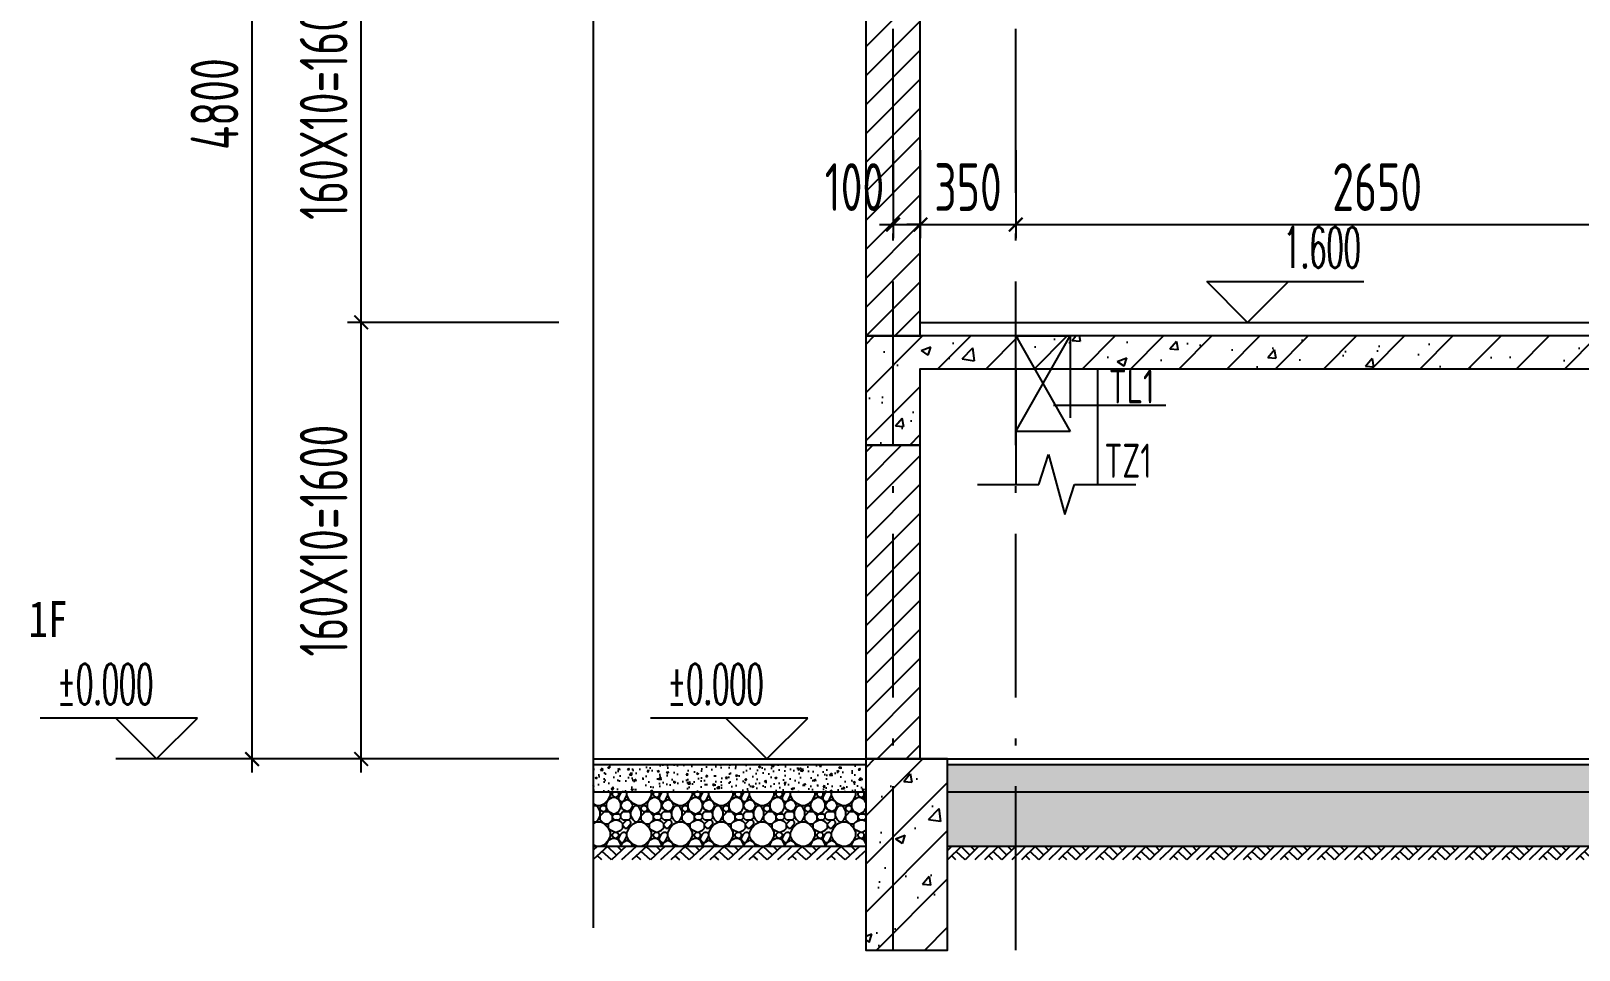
# Model space of a CAD drawing. Extents: x 169490 to 7584583, y -2399407 to 1374371.
# Drawn here: x 614082 to 619758, y 426485 to 429853 of the extents above; entities that cross this region are included whole.
import ezdxf

# ---------------------------------------------------------------- set-up
doc = ezdxf.new("R2010")
doc.units = 0
doc.header["$LTSCALE"] = 100
for name, pattern in [('CENTER', [8, 5, -1, 1, -1]), ('D3轴线点划线', [18.5, 12, -3, 0.5, -3]), ('H3普通虚线', [4.2, 3, -1.2]), ('HIDDEN', [0.375, 0.25, -0.125])]:
    doc.linetypes.add(name, pattern=pattern)
doc.layers.get('0').update_dxf_attribs({"linetype": 'CONTINUOUS'})
doc.layers.get('DEFPOINTS').update_dxf_attribs({"linetype": 'CONTINUOUS'})
for name, color, linetype in [('A-DI-S(箭头)', 76, 'CONTINUOUS'), ('A-HATH(填充)', 8, 'CONTINUOUS'), ('A-STAR(楼梯)', 51, 'CONTINUOUS'), ('A-TEXT(房间)', 243, 'CONTINUOUS'), ('A-WA-M(面层)', 43, 'CONTINUOUS'), ('C-DOTE', 8, 'D3轴线点划线'), ('DIM_ELEV', 3, 'CONTINUOUS'), ('DIM标注', 7, 'CONTINUOUS'), ('GZ', 220, 'CENTER'), ('HID虚线', 9, 'HIDDEN'), ('PUB_HATCH', 8, 'CONTINUOUS'), ('PUB_TEXT', 4, 'CONTINUOUS'), ('S-BEAM-LINE2', 4, 'H3普通虚线'), ('TXT', 3, 'CONTINUOUS'), ('WALL', 7, 'CONTINUOUS')]:
    doc.layers.add(name, color=color, linetype=linetype)
doc.styles.add('_TCH_DIM', font='SIMPLEX', dxfattribs={"bigfont": 'GBCBIG'})
doc.styles.add('TSSD_Dimension', font='Tssdeng.shx', dxfattribs={"width": 0.7, "bigfont": 'tssdchn.shx'})
doc.styles.add('TSSD_REIN', font='tssdeng.shx', dxfattribs={"width": 0.7, "bigfont": 'hztxt.shx'})
doc.styles.add('黑体', font='simhei.ttf', dxfattribs={"width": 0.7})
doc.dimstyles.new('TSSD_50_50', dxfattribs={"dimtxt": 175, "dimasz": 50, "dimexe": 50, "dimexo": 125, "dimgap": 50, "dimtad": 1, "dimdec": 0, "dimzin": 0, "dimdsep": 46, "dimtxsty": 'TSSD_Dimension', "dimblk": 'ARCHTICK', "dimblk1": 'ARCHTICK', "dimblk2": 'ARCHTICK', "dimcen": 0, "dimdle": 50, "dimclrt": 7, "dimadec": 0, "dimazin": 0, "dimtfac": 1, "dimtdec": 0, "dimtix": 1, "dimtmove": 2, "dimatfit": 3, "dimfxl": 1, "dimtolj": 1, "dimtzin": 0, "dimarcsym": 0})
pattern_1 = [(45, (-743540.04, -329599.614), (-53.0330298, 53.0330298), [])]

# ---------------------------------------------------------------- blocks, each defined once
blk = doc.blocks.new('_ARCHTICK')
at = {"const_width": 0.15}
blk.add_lwpolyline([(-0.5, -0.5), (0.5, 0.5)], dxfattribs=at)
blk = doc.blocks.new('*D734')
at = {"layer": 'DEFPOINTS', "color": 0, "ltscale": 10, "transparency": 16777216}
for p in [(617242.7, 429540.9), (617342.7, 429540.9), (617342.7, 429143.2)]:
    blk.add_point(p, dxfattribs=at)
at = {"layer": 'DIM标注', "color": 0, "lineweight": -2, "ltscale": 10, "transparency": 16777216}
for p, q in [((617242.7, 429415.9), (617242.7, 429093.2)), ((617342.7, 429415.9), (617342.7, 429093.2)), ((617192.7, 429143.2), (617392.7, 429143.2))]:
    blk.add_line(p, q, dxfattribs=at)
at = {"layer": 'DIM标注', "color": 0, "lineweight": -2, "ltscale": 10, "transparency": 16777216, "xscale": 50, "yscale": 50, "zscale": 50, "rotation": 180}
blk.add_blockref('_ARCHTICK', (617242.7, 429143.2), dxfattribs=at)
at = {"layer": 'DIM标注', "color": 0, "lineweight": -2, "ltscale": 10, "transparency": 16777216, "xscale": 50, "yscale": 50, "zscale": 50}
blk.add_blockref('_ARCHTICK', (617342.7, 429143.2), dxfattribs=at)
at = {"layer": 'DIM标注', "color": 7, "ltscale": 10, "transparency": 16777216, "insert": (617101.5, 429280.7), "char_height": 175, "attachment_point": 5, "style": 'TSSD_Dimension'}
blk.add_mtext('\\A1;100', dxfattribs=at)
blk = doc.blocks.new('*D735')
at = {"layer": 'DEFPOINTS', "color": 0, "ltscale": 10, "transparency": 16777216}
for p in [(617342.7, 429540.9), (617692.7, 429540.9), (617692.7, 429143.2)]:
    blk.add_point(p, dxfattribs=at)
at = {"layer": 'DIM标注', "color": 0, "lineweight": -2, "ltscale": 10, "transparency": 16777216}
for p, q in [((617342.7, 429415.9), (617342.7, 429093.2)), ((617692.7, 429415.9), (617692.7, 429093.2)), ((617342.7, 429143.2), (617292.7, 429143.2)), ((617342.7, 429143.2), (617692.7, 429143.2)), ((617692.7, 429143.2), (617742.7, 429143.2))]:
    blk.add_line(p, q, dxfattribs=at)
at = {"layer": 'DIM标注', "color": 0, "lineweight": -2, "ltscale": 10, "transparency": 16777216, "xscale": 50, "yscale": 50, "zscale": 50}
blk.add_blockref('_ARCHTICK', (617342.7, 429143.2), dxfattribs=at)
at = {"layer": 'DIM标注', "color": 0, "lineweight": -2, "ltscale": 10, "transparency": 16777216, "xscale": 50, "yscale": 50, "zscale": 50, "rotation": 180}
blk.add_blockref('_ARCHTICK', (617692.7, 429143.2), dxfattribs=at)
at = {"layer": 'DIM标注', "color": 7, "ltscale": 10, "transparency": 16777216, "insert": (617517.7, 429280.7), "char_height": 175, "attachment_point": 5, "style": 'TSSD_Dimension'}
blk.add_mtext('\\A1;350', dxfattribs=at)
blk = doc.blocks.new('*D743')
at = {"layer": 'DEFPOINTS', "color": 0, "ltscale": 10, "transparency": 16777216}
for p in [(614892.7, 431985.1), (616142.7, 431985.1), (616142.7, 427185.1)]:
    blk.add_point(p, dxfattribs=at)
at = {"layer": 'DIM标注', "color": 0, "lineweight": -2, "ltscale": 10, "transparency": 16777216}
for p, q in [((616017.7, 431985.1), (614842.7, 431985.1)), ((614892.7, 427135.1), (614892.7, 432035.1)), ((616017.7, 427185.1), (614842.7, 427185.1))]:
    blk.add_line(p, q, dxfattribs=at)
at = {"layer": 'DIM标注', "color": 0, "lineweight": -2, "ltscale": 10, "transparency": 16777216, "xscale": 50, "yscale": 50, "zscale": 50}
for p, rotation in [((614892.7, 431985.1), 90), ((614892.7, 427185.1), 270)]:
    blk.add_blockref('_ARCHTICK', p, dxfattribs=dict(at, rotation=rotation))
at = {"layer": 'DIM标注', "color": 7, "ltscale": 10, "transparency": 16777216, "insert": (614755.2, 429585.1), "char_height": 175, "attachment_point": 5, "rotation": 90, "style": 'TSSD_Dimension'}
blk.add_mtext('\\A1;4800', dxfattribs=at)
blk = doc.blocks.new('*D744')
at = {"layer": 'DEFPOINTS', "color": 0, "ltscale": 10, "transparency": 16777216}
for p in [(615292.7, 428785.1), (616142.7, 428785.1), (616142.7, 427185.1)]:
    blk.add_point(p, dxfattribs=at)
at = {"layer": 'DIM标注', "color": 0, "lineweight": -2, "ltscale": 10, "transparency": 16777216}
for p, q in [((615292.7, 427135.1), (615292.7, 428835.1)), ((616017.7, 428785.1), (615242.7, 428785.1)), ((616017.7, 427185.1), (615242.7, 427185.1))]:
    blk.add_line(p, q, dxfattribs=at)
at = {"layer": 'DIM标注', "color": 0, "lineweight": -2, "ltscale": 10, "transparency": 16777216, "xscale": 50, "yscale": 50, "zscale": 50}
for p, rotation in [((615292.7, 428785.1), 90), ((615292.7, 427185.1), 270)]:
    blk.add_blockref('_ARCHTICK', p, dxfattribs=dict(at, rotation=rotation))
at = {"layer": 'DIM标注', "color": 7, "ltscale": 10, "transparency": 16777216, "insert": (615155.2, 427985.1), "char_height": 175, "attachment_point": 5, "rotation": 90, "style": 'TSSD_Dimension'}
blk.add_mtext('\\A1;160X10=1600', dxfattribs=at)
blk = doc.blocks.new('*D745')
at = {"layer": 'DEFPOINTS', "color": 0, "ltscale": 10, "transparency": 16777216}
for p in [(615292.7, 430385.1), (616142.7, 430385.1), (616142.7, 428785.1)]:
    blk.add_point(p, dxfattribs=at)
at = {"layer": 'DIM标注', "color": 0, "lineweight": -2, "ltscale": 10, "transparency": 16777216}
for p, q in [((615292.7, 428735.1), (615292.7, 430435.1)), ((616017.7, 430385.1), (615242.7, 430385.1)), ((616017.7, 428785.1), (615242.7, 428785.1))]:
    blk.add_line(p, q, dxfattribs=at)
at = {"layer": 'DIM标注', "color": 0, "lineweight": -2, "ltscale": 10, "transparency": 16777216, "xscale": 50, "yscale": 50, "zscale": 50}
for p, rotation in [((615292.7, 430385.1), 90), ((615292.7, 428785.1), 270)]:
    blk.add_blockref('_ARCHTICK', p, dxfattribs=dict(at, rotation=rotation))
at = {"layer": 'DIM标注', "color": 7, "ltscale": 10, "transparency": 16777216, "insert": (615155.2, 429585.1), "char_height": 175, "attachment_point": 5, "rotation": 90, "style": 'TSSD_Dimension'}
blk.add_mtext('\\A1;160X10=1600', dxfattribs=at)
blk = doc.blocks.new('$LinePat$素土夯实')
at = {"color": 0}
for p, q in [((0, -210), (210, 0)), ((120, -300), (420, 0)), ((420, 0), (608, -188)), ((495, -300), (795, 0)), ((615, 0), (705, -90)), ((210, -210), (300, -300)), ((315, -105), (502, -293)), ((705, -300), (795, -210))]:
    blk.add_line(p, q, dxfattribs=at)
blk = doc.blocks.new('*D908')
at = {"layer": 'DEFPOINTS', "color": 0, "ltscale": 10, "transparency": 16777216}
for p in [(617692.7, 429540.9), (620342.7, 429540.9), (620342.7, 429143.2)]:
    blk.add_point(p, dxfattribs=at)
at = {"layer": 'DIM标注', "color": 0, "lineweight": -2, "ltscale": 10, "transparency": 16777216}
for p, q in [((617692.7, 429415.9), (617692.7, 429093.2)), ((620342.7, 429415.9), (620342.7, 429093.2)), ((617642.7, 429143.2), (620392.7, 429143.2))]:
    blk.add_line(p, q, dxfattribs=at)
at = {"layer": 'DIM标注', "color": 0, "lineweight": -2, "ltscale": 10, "transparency": 16777216, "xscale": 50, "yscale": 50, "zscale": 50, "rotation": 180}
blk.add_blockref('_ARCHTICK', (617692.7, 429143.2), dxfattribs=at)
at = {"layer": 'DIM标注', "color": 0, "lineweight": -2, "ltscale": 10, "transparency": 16777216, "xscale": 50, "yscale": 50, "zscale": 50}
blk.add_blockref('_ARCHTICK', (620342.7, 429143.2), dxfattribs=at)
at = {"layer": 'DIM标注', "color": 7, "ltscale": 10, "transparency": 16777216, "insert": (619017.7, 429280.7), "char_height": 175, "attachment_point": 5, "style": 'TSSD_Dimension'}
blk.add_mtext('\\A1;2650', dxfattribs=at)

msp = doc.modelspace()

# ---------------------------------------------------------------- hatches: boundary and pattern name
at = {"layer": 'A-HATH(填充)'}
h = msp.add_hatch(dxfattribs=at)
h.set_pattern_fill('钢筋混凝土', color=256, scale=50, style=0)
h.set_pattern_definition([(45, (-746472.44, -310005.49), (-88.388348, 88.388348), []), (50, (-746472.44, -310005.5), (358.63009, -31.37607), [37.5, -412.5]), (355, (-746472.44, -310005.5), (-69.37567, 376.09607), [30, -330]), (100.4514, (-746442.56, -310008.1), (289.25469, 344.71977), [31.870095, -350.57106]), (46.1842, (-746472.44, -309905.5), (533.62052, -82.75951), [56.25, -618.75]), (96.6356, (-746427.97, -309912.4), (467.33135, 487.05894), [47.80514, -525.8565]), (351.1842, (-746472.44, -309905.5), (467.33097, 487.0593), [45, -495]), (21, (-746422.44, -309930.5), (298.453526, -201.309445), [37.5, -412.5]), (326, (-746422.44, -309930.5), (121.65767, 362.57502), [30, -330]), (71.4514, (-746397.57, -309947.26), (420.111314, 161.26525), [31.870095, -350.57106]), (37.5, (-746472.44, -310005.49), (6.079928, 166.446927), [0, -326, 0, -335, 0, -331.25]), (7.5, (-746472.44, -310005.49), (131.534769, 197.205856), [0, -191, 0, -318.5, 0, -126.25]), (327.5, (-746583.94, -310005.49), (266.911218, -11.277436), [0, -125, 0, -390, 0, -517.5]), (317.5, (-746633.94, -310005.5), (291.593085, 50.05249), [0, -162.5, 0, -259, 0, -367.5])])
h.paths.add_polyline_path([(620142.7, 428615.1), (620142.7, 428335.1), (620342.7, 428335.1), (620342.7, 428436.8), (622862.7, 426996.8), (622862.7, 426735.1), (623062.7, 426735.1), (623062.7, 427135.1), (622862.7, 427135.1), (622862.7, 427295.1), (622582.7, 427295.1), (622582.7, 427455.1), (622302.7, 427455.1), (622302.7, 427615.1), (622022.7, 427615.1), (622022.7, 427775.1), (621742.7, 427775.1), (621742.7, 427935.1), (621462.7, 427935.1), (621462.7, 428095.1), (621182.7, 428095.1), (621182.7, 428255.1), (620902.7, 428255.1), (620902.7, 428415.1), (620622.7, 428415.1), (620622.7, 428575.1), (620342.7, 428575.1), (620342.7, 428735.1), (617142.7, 428735.1), (617142.7, 428335.1), (617342.7, 428335.1), (617342.7, 428615.1)])
h = msp.add_hatch(dxfattribs=at)
h.set_pattern_fill('钢筋混凝土', color=256, scale=50, style=0)
h.set_pattern_definition([(45, (-743540.04, -328953.47), (-88.388348, 88.388348), []), (50, (-743540.04, -328953.47), (358.63009, -31.37607), [37.5, -412.5]), (355, (-743540.04, -328953.47), (-69.37567, 376.09607), [30, -330]), (100.4514, (-743510.16, -328956.08), (289.25469, 344.71977), [31.870095, -350.57106]), (46.1842, (-743540.04, -328853.47), (533.62052, -82.75951), [56.25, -618.75]), (96.6356, (-743495.57, -328860.36), (467.33135, 487.05894), [47.80514, -525.8565]), (351.1842, (-743540.04, -328853.47), (467.33097, 487.0593), [45, -495]), (21, (-743490.04, -328878.47), (298.453526, -201.309445), [37.5, -412.5]), (326, (-743490.04, -328878.47), (121.65767, 362.57502), [30, -330]), (71.4514, (-743465.17, -328895.24), (420.111314, 161.26525), [31.870095, -350.57106]), (37.5, (-743540.04, -328953.47), (6.079928, 166.446927), [0, -326, 0, -335, 0, -331.25]), (7.5, (-743540.04, -328953.47), (131.534769, 197.205856), [0, -191, 0, -318.5, 0, -126.25]), (327.5, (-743651.54, -328953.47), (266.911218, -11.277436), [0, -125, 0, -390, 0, -517.5]), (317.5, (-743701.54, -328953.47), (291.593085, 50.05249), [0, -162.5, 0, -259, 0, -367.5])])
h.paths.add_polyline_path([(617442.7, 427185.1), (617142.7, 427185.1), (617142.7, 426485.1), (617442.7, 426485.1)])
at = {"layer": 'PUB_HATCH'}
h = msp.add_hatch(dxfattribs=at)
h.set_pattern_fill('普通砖', color=256, scale=30, style=0)
h.set_pattern_definition(pattern_1)
h.paths.add_polyline_path([(617342.7, 431185.1), (617142.7, 431185.1), (617142.7, 428735.1), (617342.7, 428735.1)])
h = msp.add_hatch(dxfattribs=at)
h.set_pattern_fill('普通砖', color=256, scale=30, style=0)
h.set_pattern_definition(pattern_1)
h.paths.add_polyline_path([(617342.7, 428335.1), (617142.7, 428335.1), (617142.7, 427185.1), (617342.7, 427185.1)])
at = {"layer": 'PUB_HATCH', "linetype": 'Continuous'}
h = msp.add_hatch(dxfattribs=at)
h.set_pattern_fill('混凝土', color=256, scale=10, style=0)
h.set_pattern_definition([(50, (150516.8, 62567.056), (71.726018, -6.2752135), [7.5, -82.5]), (355, (150516.8, 62567.056), (-13.875133, 75.219213), [6, -66]), (100.4514, (150522.776, 62566.53), (57.850938, 68.943954), [6.374019, -70.114211]), (46.1842, (150516.8, 62587.06), (106.724105, -16.551901), [11.25, -123.75]), (96.6356, (150525.69, 62585.68), (93.46627, 97.411787), [9.561029, -105.1713]), (351.1842, (150516.8, 62587.06), (93.466195, 97.41186), [9, -99]), (21, (150526.8, 62582.056), (59.690705, -40.261889), [7.5, -82.5]), (326, (150526.8, 62582.056), (24.331533, 72.5150045), [6, -66]), (71.4514, (150531.774, 62578.7), (84.022263, 32.25305), [6.374019, -70.114211]), (37.5, (150516.8, 62567.056), (1.2159855, 33.2893854), [0, -65.2, 0, -67, 0, -66.25]), (7.5, (150516.8, 62567.056), (26.3069537, 39.4411712), [0, -38.2, 0, -63.7, 0, -25.25]), (327.5, (150494.5, 62567.056), (53.3822436, -2.2554872), [0, -25, 0, -78, 0, -103.5]), (317.5, (150484.5, 62567.056), (58.318617, 10.0104982), [0, -32.5, 0, -51.8, 0, -73.5])])
h.paths.add_polyline_path([(616142.7, 427065.1), (616142.7, 427165.1), (617142.7, 427165.1), (617142.7, 427065.1)])
h = msp.add_hatch(dxfattribs=at)
h.set_pattern_fill('混凝土', color=256, scale=10, style=0)
h.set_pattern_definition([(50, (144216.8, 62567.056), (71.726018, -6.2752135), [7.5, -82.5]), (355, (144216.8, 62567.056), (-13.875133, 75.219213), [6, -66]), (100.4514, (144222.777, 62566.53), (57.850938, 68.943954), [6.374019, -70.114211]), (46.1842, (144216.8, 62587.06), (106.724105, -16.551901), [11.25, -123.75]), (96.6356, (144225.69, 62585.68), (93.46627, 97.411787), [9.561029, -105.1713]), (351.1842, (144216.8, 62587.06), (93.466195, 97.41186), [9, -99]), (21, (144226.8, 62582.056), (59.690705, -40.261889), [7.5, -82.5]), (326, (144226.8, 62582.056), (24.331533, 72.5150045), [6, -66]), (71.4514, (144231.774, 62578.7), (84.022263, 32.25305), [6.374019, -70.114211]), (37.5, (144216.8, 62567.056), (1.2159855, 33.2893854), [0, -65.2, 0, -67, 0, -66.25]), (7.5, (144216.8, 62567.056), (26.3069537, 39.4411712), [0, -38.2, 0, -63.7, 0, -25.25]), (327.5, (144194.5, 62567.056), (53.3822436, -2.2554872), [0, -25, 0, -78, 0, -103.5]), (317.5, (144184.5, 62567.056), (58.318617, 10.0104982), [0, -32.5, 0, -51.8, 0, -73.5])])
h.paths.add_polyline_path([(622743.3, 427065.1), (622568.3, 427165.1), (617442.7, 427165.1), (617442.7, 427065.1)])
h.paths.add_polyline_path([(622862.7, 427165.1), (622862.7, 427135.1), (623062.7, 427135.1), (623062.7, 427065.1), (624742.7, 427065.1), (624742.7, 427165.1)])
h = msp.add_hatch(dxfattribs=at)
h.set_pattern_fill('卵石砌体', color=256, scale=20, style=0)
h.set_pattern_definition([(0, (150621.8, 62567.06), (0, 150), [7.5, -22.5, 7.5, -112.5]), (0, (150659.3, 62582.06), (0, 150), [7.5, -142.5]), (0, (150584.3, 62597.06), (0, 150), [15, -135]), (0, (150546.8, 62604.56), (0, 150), [22.5, -127.5]), (0, (150621.8, 62612.06), (0, 150), [15, -15, 22.5, -97.5]), (0, (150614.3, 62634.56), (0, 150), [22.5, -127.5]), (0, (150576.8, 62642.06), (0, 150), [22.5, -52.5, 22.5, -52.5]), (0, (150546.8, 62664.56), (0, 150), [22.5, -7.5, 7.5, -112.5]), (0, (150644.3, 62679.56), (0, 150), [7.5, -142.5]), (0, (150614.3, 62694.56), (0, 150), [15, -135]), (90, (150516.8, 62702.06), (-150, 9e-15), [15, -135]), (90, (150531.8, 62597.06), (-150, 9e-15), [7.5, -15, 22.5, -105]), (90, (150569.3, 62612.06), (-150, 9e-15), [30, -7.5, 7.5, -105]), (90, (150591.8, 62649.56), (-150, 9e-15), [22.5, -127.5]), (90, (150599.3, 62582.06), (-150, 9e-15), [15, -135]), (90, (150606.8, 62702.06), (-150, 9e-15), [15, -135]), (90, (150614.3, 62612.06), (-150, 9e-15), [15, -75, 7.5, -52.5]), (90, (150636.8, 62687.06), (-150, 9e-15), [7.5, -7.5, 7.5, -127.5]), (90, (150644.3, 62619.56), (-150, 9e-15), [15, -22.5, 15, -97.5]), (90, (150651.8, 62582.06), (-150, 9e-15), [15, -135]), (45, (150524.3, 62582.06), (9e-15, 150), [21.21315, -42.426404, 31.8198, -116.672678]), (45, (150516.8, 62582.06), (9e-15, 150), [21.213203, -190.91883]), (45, (150599.3, 62597.06), (9e-15, 150), [21.213203, -190.91883]), (45, (150584.3, 62672.06), (9e-15, 150), [21.213203, -190.91883]), (45, (150651.8, 62597.06), (9e-15, 150), [21.213203, -190.91883]), (45, (150524.3, 62612.06), (9e-15, 150), [10.6066, -201.52542]), (45, (150539.3, 62657.06), (9e-15, 150), [10.6066, -201.52542]), (45, (150554.3, 62604.56), (9e-15, 150), [10.6066, -201.52542]), (45, (150569.3, 62657.06), (9e-15, 150), [10.6066, -201.52542]), (45, (150614.3, 62627.06), (9e-15, 150), [10.6066, -201.52542]), (45, (150614.3, 62709.56), (9e-15, 150), [10.6066, -201.52542]), (45, (150629.3, 62694.56), (9e-15, 150), [10.6066, -201.52542]), (45, (150636.8, 62612.06), (9e-15, 150), [10.6066, -201.52542]), (45, (150644.3, 62574.56), (9e-15, 150), [10.6066, -201.52542]), (45, (150644.3, 62634.56), (9e-15, 150), [10.6066, -201.52542]), (45, (150644.3, 62709.56), (9e-15, 150), [10.6066, -201.52542]), (45, (150651.8, 62679.56), (9e-15, 150), [10.6066, -201.52542]), (135, (150621.8, 62694.56), (-150, 9e-15), [10.6066, -201.52542]), (135, (150636.8, 62709.56), (-150, 9e-15), [10.6066, -201.52542]), (135, (150644.3, 62679.56), (-150, 9e-15), [10.6066, -201.52542]), (135, (150666.8, 62709.56), (-150, 9e-15), [10.6066, -201.52542]), (135, (150591.8, 62657.06), (-150, 9e-15), [10.6066, -201.52542]), (135, (150576.8, 62642.06), (-150, 9e-15), [10.6066, -201.52542]), (135, (150531.8, 62604.56), (-150, 9e-15), [10.6066, -201.52542]), (135, (150546.8, 62604.56), (-150, 9e-15), [10.6066, -201.52542]), (135, (150561.8, 62657.06), (-150, 9e-15), [10.6066, -201.52542]), (135, (150531.8, 62634.56), (-150, 9e-15), [10.6066, -201.52542]), (135, (150621.8, 62612.06), (-150, 9e-15), [10.6066, -201.52542]), (135, (150644.3, 62627.06), (-150, 9e-15), [10.6066, -201.52542]), (135, (150651.8, 62597.06), (-150, 9e-15), [10.6066, -201.52542]), (135, (150651.8, 62612.06), (-150, 9e-15), [10.6066, -201.52542]), (135, (150659.3, 62582.06), (-150, 9e-15), [10.6066, -201.52542]), (135, (150539.3, 62672.06), (-150, 9e-15), [21.213203, -190.91883]), (135, (150614.3, 62627.06), (-150, 9e-15), [21.213203, -190.91883]), (135, (150606.8, 62574.56), (-150, 9e-15), [53.03301, -159.099024]), (26.565051, (150516.8, 62642.056), (149.999999, 1e-06), [16.77, -318.64018]), (26.565051, (150539.3, 62597.056), (149.999999, 1e-06), [16.77, -318.64018]), (26.565051, (150569.3, 62664.556), (149.999999, 1e-06), [16.77, -318.64018]), (26.565051, (150629.3, 62567.056), (149.999999, 1e-06), [16.77, -318.64018]), (26.565051, (150606.8, 62604.556), (149.999999, 1e-06), [16.77, -318.64018]), (26.565051, (150621.8, 62634.556), (149.999999, 1e-06), [16.77, -318.64018]), (26.565051, (150599.3, 62687.056), (149.999999, 1e-06), [16.77, -318.64018]), (26.565051, (150651.8, 62679.556), (149.999999, 1e-06), [16.77, -318.64018]), (63.434949, (150531.8, 62642.056), (1e-07, 150), [16.77, -318.64018]), (63.434949, (150531.8, 62649.556), (1e-07, 150), [16.77, -318.64018]), (63.434949, (150591.8, 62672.056), (1e-07, 150), [33.54, -301.87018]), (63.434949, (150644.3, 62664.556), (1e-07, 150), [16.77, -318.64018]), (63.434949, (150636.8, 62642.056), (1e-07, 150), [16.77, -318.64018]), (63.434949, (150561.8, 62612.056), (1e-07, 150), [16.77, -318.64018]), (63.434949, (150636.8, 62694.556), (1e-07, 150), [16.77, -318.64018]), (63.434949, (150659.3, 62687.056), (1e-07, 150), [16.77, -318.64018]), (116.565051, (150524.3, 62687.056), (-1e-06, 149.999999), [16.77, -318.64018]), (116.565051, (150606.8, 62567.056), (-1e-06, 149.999999), [16.77, -318.64018]), (116.565051, (150539.3, 62664.556), (-1e-06, 149.999999), [16.77, -318.64018]), (116.565051, (150651.8, 62649.556), (-1e-06, 149.999999), [16.77, -318.64018]), (116.565051, (150599.3, 62642.056), (-1e-06, 149.999999), [16.77, -318.64018]), (116.565051, (150644.3, 62672.056), (-1e-06, 149.999999), [16.77, -318.64018]), (116.565051, (150569.3, 62642.056), (-1e-06, 149.999999), [16.77, -318.64018]), (116.565051, (150539.3, 62612.056), (-1e-06, 149.999999), [16.77, -318.64018]), (153.434949, (150531.8, 62679.556), (-150, 1e-07), [16.77, -318.64018]), (153.434949, (150584.3, 62597.056), (-150, 1e-07), [16.77, -318.64018]), (153.434949, (150554.3, 62664.556), (-150, 1e-07), [16.77, -318.64018]), (153.434949, (150644.3, 62604.556), (-150, 1e-07), [16.77, -318.64018]), (153.434949, (150621.8, 62567.056), (-150, 1e-07), [16.77, -318.64018]), (153.434949, (150636.8, 62687.056), (-150, 1e-07), [16.77, -318.64018]), (153.434949, (150614.3, 62634.556), (-150, 1e-07), [16.77, -318.64018]), (153.434949, (150531.8, 62679.556), (-150, 1e-07), [16.77, -318.64018]), (153.434949, (150666.8, 62642.056), (-150, 1e-07), [16.77, -318.64018]), (243.434949, (150524.3, 62582.056), (-1e-07, -150), [16.77, -318.64018])])
h.paths.add_polyline_path([(616142.7, 426865.1), (616142.7, 427065.1), (617142.7, 427065.1), (617142.7, 426865.1)])
h = msp.add_hatch(dxfattribs=at)
h.set_pattern_fill('卵石砌体', color=256, scale=20, style=0)
h.set_pattern_definition([(0, (144321.8, 62567.06), (0, 150), [7.5, -22.5, 7.5, -112.5]), (0, (144359.3, 62582.06), (0, 150), [7.5, -142.5]), (0, (144284.3, 62597.06), (0, 150), [15, -135]), (0, (144246.8, 62604.56), (0, 150), [22.5, -127.5]), (0, (144321.8, 62612.06), (0, 150), [15, -15, 22.5, -97.5]), (0, (144314.3, 62634.56), (0, 150), [22.5, -127.5]), (0, (144276.8, 62642.06), (0, 150), [22.5, -52.5, 22.5, -52.5]), (0, (144246.8, 62664.56), (0, 150), [22.5, -7.5, 7.5, -112.5]), (0, (144344.3, 62679.56), (0, 150), [7.5, -142.5]), (0, (144314.3, 62694.56), (0, 150), [15, -135]), (90, (144216.8, 62702.06), (-150, 9e-15), [15, -135]), (90, (144231.8, 62597.06), (-150, 9e-15), [7.5, -15, 22.5, -105]), (90, (144269.3, 62612.06), (-150, 9e-15), [30, -7.5, 7.5, -105]), (90, (144291.8, 62649.56), (-150, 9e-15), [22.5, -127.5]), (90, (144299.3, 62582.06), (-150, 9e-15), [15, -135]), (90, (144306.8, 62702.06), (-150, 9e-15), [15, -135]), (90, (144314.3, 62612.06), (-150, 9e-15), [15, -75, 7.5, -52.5]), (90, (144336.8, 62687.06), (-150, 9e-15), [7.5, -7.5, 7.5, -127.5]), (90, (144344.3, 62619.56), (-150, 9e-15), [15, -22.5, 15, -97.5]), (90, (144351.8, 62582.06), (-150, 9e-15), [15, -135]), (45, (144224.3, 62582.06), (9e-15, 150), [21.21315, -42.426404, 31.8198, -116.672678]), (45, (144216.8, 62582.06), (9e-15, 150), [21.213203, -190.91883]), (45, (144299.3, 62597.06), (9e-15, 150), [21.213203, -190.91883]), (45, (144284.3, 62672.06), (9e-15, 150), [21.213203, -190.91883]), (45, (144351.8, 62597.06), (9e-15, 150), [21.213203, -190.91883]), (45, (144224.3, 62612.06), (9e-15, 150), [10.6066, -201.52542]), (45, (144239.3, 62657.06), (9e-15, 150), [10.6066, -201.52542]), (45, (144254.3, 62604.56), (9e-15, 150), [10.6066, -201.52542]), (45, (144269.3, 62657.06), (9e-15, 150), [10.6066, -201.52542]), (45, (144314.3, 62627.06), (9e-15, 150), [10.6066, -201.52542]), (45, (144314.3, 62709.56), (9e-15, 150), [10.6066, -201.52542]), (45, (144329.3, 62694.56), (9e-15, 150), [10.6066, -201.52542]), (45, (144336.8, 62612.06), (9e-15, 150), [10.6066, -201.52542]), (45, (144344.3, 62574.56), (9e-15, 150), [10.6066, -201.52542]), (45, (144344.3, 62634.56), (9e-15, 150), [10.6066, -201.52542]), (45, (144344.3, 62709.56), (9e-15, 150), [10.6066, -201.52542]), (45, (144351.8, 62679.56), (9e-15, 150), [10.6066, -201.52542]), (135, (144321.8, 62694.56), (-150, 9e-15), [10.6066, -201.52542]), (135, (144336.8, 62709.56), (-150, 9e-15), [10.6066, -201.52542]), (135, (144344.3, 62679.56), (-150, 9e-15), [10.6066, -201.52542]), (135, (144366.8, 62709.56), (-150, 9e-15), [10.6066, -201.52542]), (135, (144291.8, 62657.06), (-150, 9e-15), [10.6066, -201.52542]), (135, (144276.8, 62642.06), (-150, 9e-15), [10.6066, -201.52542]), (135, (144231.8, 62604.56), (-150, 9e-15), [10.6066, -201.52542]), (135, (144246.8, 62604.56), (-150, 9e-15), [10.6066, -201.52542]), (135, (144261.8, 62657.06), (-150, 9e-15), [10.6066, -201.52542]), (135, (144231.8, 62634.56), (-150, 9e-15), [10.6066, -201.52542]), (135, (144321.8, 62612.06), (-150, 9e-15), [10.6066, -201.52542]), (135, (144344.3, 62627.06), (-150, 9e-15), [10.6066, -201.52542]), (135, (144351.8, 62597.06), (-150, 9e-15), [10.6066, -201.52542]), (135, (144351.8, 62612.06), (-150, 9e-15), [10.6066, -201.52542]), (135, (144359.3, 62582.06), (-150, 9e-15), [10.6066, -201.52542]), (135, (144239.3, 62672.06), (-150, 9e-15), [21.213203, -190.91883]), (135, (144314.3, 62627.06), (-150, 9e-15), [21.213203, -190.91883]), (135, (144306.8, 62574.56), (-150, 9e-15), [53.03301, -159.099024]), (26.565051, (144216.8, 62642.056), (149.999999, 1e-06), [16.77, -318.64018]), (26.565051, (144239.3, 62597.056), (149.999999, 1e-06), [16.77, -318.64018]), (26.565051, (144269.3, 62664.556), (149.999999, 1e-06), [16.77, -318.64018]), (26.565051, (144329.3, 62567.056), (149.999999, 1e-06), [16.77, -318.64018]), (26.565051, (144306.8, 62604.556), (149.999999, 1e-06), [16.77, -318.64018]), (26.565051, (144321.8, 62634.556), (149.999999, 1e-06), [16.77, -318.64018]), (26.565051, (144299.3, 62687.056), (149.999999, 1e-06), [16.77, -318.64018]), (26.565051, (144351.8, 62679.556), (149.999999, 1e-06), [16.77, -318.64018]), (63.434949, (144231.8, 62642.056), (1e-07, 150), [16.77, -318.64018]), (63.434949, (144231.8, 62649.556), (1e-07, 150), [16.77, -318.64018]), (63.434949, (144291.8, 62672.056), (1e-07, 150), [33.54, -301.87018]), (63.434949, (144344.3, 62664.556), (1e-07, 150), [16.77, -318.64018]), (63.434949, (144336.8, 62642.056), (1e-07, 150), [16.77, -318.64018]), (63.434949, (144261.8, 62612.056), (1e-07, 150), [16.77, -318.64018]), (63.434949, (144336.8, 62694.556), (1e-07, 150), [16.77, -318.64018]), (63.434949, (144359.3, 62687.056), (1e-07, 150), [16.77, -318.64018]), (116.565051, (144224.3, 62687.056), (-1e-06, 149.999999), [16.77, -318.64018]), (116.565051, (144306.8, 62567.056), (-1e-06, 149.999999), [16.77, -318.64018]), (116.565051, (144239.3, 62664.556), (-1e-06, 149.999999), [16.77, -318.64018]), (116.565051, (144351.8, 62649.556), (-1e-06, 149.999999), [16.77, -318.64018]), (116.565051, (144299.3, 62642.056), (-1e-06, 149.999999), [16.77, -318.64018]), (116.565051, (144344.3, 62672.056), (-1e-06, 149.999999), [16.77, -318.64018]), (116.565051, (144269.3, 62642.056), (-1e-06, 149.999999), [16.77, -318.64018]), (116.565051, (144239.3, 62612.056), (-1e-06, 149.999999), [16.77, -318.64018]), (153.434949, (144231.8, 62679.556), (-150, 1e-07), [16.77, -318.64018]), (153.434949, (144284.3, 62597.056), (-150, 1e-07), [16.77, -318.64018]), (153.434949, (144254.3, 62664.556), (-150, 1e-07), [16.77, -318.64018]), (153.434949, (144344.3, 62604.556), (-150, 1e-07), [16.77, -318.64018]), (153.434949, (144321.8, 62567.056), (-150, 1e-07), [16.77, -318.64018]), (153.434949, (144336.8, 62687.056), (-150, 1e-07), [16.77, -318.64018]), (153.434949, (144314.3, 62634.556), (-150, 1e-07), [16.77, -318.64018]), (153.434949, (144231.8, 62679.556), (-150, 1e-07), [16.77, -318.64018]), (153.434949, (144366.8, 62642.056), (-150, 1e-07), [16.77, -318.64018]), (243.434949, (144224.3, 62582.056), (-1e-07, -150), [16.77, -318.64018])])
h.paths.add_polyline_path([(623062.7, 427065.1), (623062.7, 426865.1), (624742.7, 426865.1), (624742.7, 427065.1)])
h.paths.add_polyline_path([(622862.7, 426996.8), (622743.3, 427065.1), (617442.7, 427065.1), (617442.7, 426865.1), (622862.7, 426865.1)])

# ---------------------------------------------------------------- linework, layer by layer
at = {"layer": 'A-DI-S(箭头)'}
msp.add_lwpolyline([(616142.7, 439018.8), (616142.7, 433848.2), (616247.7, 433810), (616037.7, 433772.9), (616142.7, 433735.7), (616142.7, 426565.8)], dxfattribs=at)
at = {"layer": 'A-STAR(楼梯)'}
msp.add_lwpolyline([(617342.7, 428785.1), (620392.7, 428785.1), (620392.7, 428625.1), (620672.7, 428625.1), (620672.7, 428465.1), (620952.7, 428465.1), (620952.7, 428305.1), (621232.7, 428305.1), (621232.7, 428145.1), (621512.7, 428145.1), (621512.7, 427985.1), (621792.7, 427985.1), (621792.7, 427825.1), (622072.7, 427825.1), (622072.7, 427665.1), (622352.7, 427665.1), (622352.7, 427505.1), (622632.7, 427505.1), (622632.7, 427345.1), (622912.7, 427345.1), (622912.7, 427185.1)], dxfattribs=at)
at = {"layer": 'A-WA-M(面层)'}
for points in [[(616142.7, 427185.1), (617142.7, 427185.1)], [(616142.7, 427165.1), (617142.7, 427165.1)], [(617442.7, 427185.1), (622533.3, 427185.1)], [(617442.7, 427165.1), (622568.3, 427165.1)], [(616142.7, 427065.1), (617142.7, 427065.1)], [(617442.7, 427065.1), (622743.3, 427065.1)], [(616142.7, 426865.1), (617142.7, 426865.1)], [(617442.7, 426865.1), (622862.7, 426865.1)]]:
    msp.add_lwpolyline(points, dxfattribs=at)
at = {"layer": 'C-DOTE', "ltscale": 0.5}
for p, q in [((617242.7, 426485.1), (617242.7, 438585.1)), ((617692.7, 426485.1), (617692.7, 438585.1)), ((616142.7, 427185.1), (626056.1, 427185.1))]:
    msp.add_line(p, q, dxfattribs=at)
at = {"layer": 'DIM_ELEV'}
for p, q in [((618542.7, 428785.1), (618392.7, 428935.1)), ((618392.7, 428935.1), (618969.2, 428935.1)), ((618542.7, 428785.1), (618692.7, 428935.1)), ((614692.7, 427335.1), (614116.2, 427335.1)), ((614542.7, 427185.1), (614392.7, 427335.1)), ((614542.7, 427185.1), (614692.7, 427335.1)), ((616930.1, 427335.1), (616353.6, 427335.1)), ((616780.1, 427185.1), (616630.1, 427335.1)), ((616780.1, 427185.1), (616930.1, 427335.1)), ((614892.7, 427185.1), (614392.7, 427185.1))]:
    msp.add_line(p, q, dxfattribs=at)
at = {"layer": 'GZ', "ltscale": 10}
msp.add_line((618242.5, 428480.4), (617831, 428480.4), dxfattribs=at)
for points in [[(617692.7, 428615.1), (617692.7, 428190.5)], [(617992.7, 428615.1), (617992.7, 428190.5)]]:
    msp.add_lwpolyline(points, dxfattribs=at)
at = {"layer": 'HID虚线', "ltscale": 10}
msp.add_lwpolyline([(617552.7, 428190.5), (617777.7, 428190.5), (617812.7, 428300.5), (617872.7, 428080.5), (617907.7, 428190.5), (618132.7, 428190.5)], dxfattribs=at)
at = {"layer": 'S-BEAM-LINE2', "ltscale": 10}
for p, q in [((617692.7, 428735.1), (617892.7, 428385.1)), ((617692.7, 428385.1), (617892.7, 428735.1))]:
    msp.add_line(p, q, dxfattribs=at)
at = {"layer": 'S-BEAM-LINE2'}
msp.add_lwpolyline([(617692.7, 428735.1), (617892.7, 428735.1), (617892.7, 428385.1), (617692.7, 428385.1)], close=True, dxfattribs=at)
at = {"layer": 'WALL'}
for points in [[(617342.7, 431185.1), (617142.7, 431185.1), (617142.7, 428735.1), (617342.7, 428735.1)], [(617342.7, 428335.1), (617142.7, 428335.1), (617142.7, 427185.1), (617342.7, 427185.1)], [(617442.7, 427185.1), (617142.7, 427185.1), (617142.7, 426485.1), (617442.7, 426485.1)]]:
    msp.add_lwpolyline(points, close=True, dxfattribs=at)
msp.add_lwpolyline([(620342.7, 428735.1), (617142.7, 428735.1), (617142.7, 428335.1), (617342.7, 428335.1), (617342.7, 428615.1), (620142.7, 428615.1)], dxfattribs=at)

# ---------------------------------------------------------------- block references
at = {"layer": 'PUB_HATCH', "linetype": 'Continuous', "yscale": 0.1666666666666667, "zscale": 0.1666666666666667}
for p, xscale, rotation in [((616285.5, 426815.1), 0.1796945292839666, 179.9999998535378), ((616428.4, 426815.1), 0.1796945292839666, 179.9999998535378), ((616571.2, 426815.1), 0.1796945292839666, 179.9999998535378), ((616714.1, 426815.1), 0.1796945292839666, 179.9999998535378), ((616856.9, 426815.1), 0.1796945292839666, 179.9999998535378), ((616999.8, 426815.1), 0.1796945292839666, 179.9999998535378), ((617142.7, 426815.1), 0.1796945292839666, 179.9999998535378), ((617578.2, 426815.1), 0.1704402495425184, 179.9999998604434), ((617713.7, 426815.1), 0.1704402495425184, 179.9999998604434), ((617849.2, 426815.1), 0.1704402495425184, 179.9999998604434), ((617984.7, 426815.1), 0.1704402495425184, 179.9999998604434), ((618120.2, 426815.1), 0.1704402495425184, 179.9999998604434), ((618255.7, 426815.1), 0.1704402495425184, 179.9999998604434), ((618391.2, 426815.1), 0.1704402495425184, 179.9999998604434), ((618526.7, 426815.1), 0.1704402495425184, 179.9999998604434), ((618662.2, 426815.1), 0.1704402495425184, 179.9999998604434), ((618797.7, 426815.1), 0.1704402495425184, 179.9999998604434), ((618933.2, 426815.1), 0.1704402495425184, 179.9999998604434), ((619068.7, 426815.1), 0.1704402495425184, 179.9999998604434), ((619204.2, 426815.1), 0.1704402495425184, 179.9999998604434), ((619339.7, 426815.1), 0.1704402495425184, 179.9999998604434), ((619475.2, 426815.1), 0.1704402495425184, 179.9999998604434), ((619610.7, 426815.1), 0.1704402495425184, 179.9999998604434), ((619746.2, 426815.1), 0.1704402495425184, 179.9999998604434), ((619881.7, 426815.1), 0.1704402495425184, 179.9999998604434)]:
    msp.add_blockref('$LinePat$素土夯实', p, dxfattribs=dict(at, xscale=xscale, rotation=rotation))

# ---------------------------------------------------------------- texts
at = {"layer": 'A-TEXT(房间)', "style": '黑体', "width": 0.8}
msp.add_text('1F', height=131.43, dxfattribs=at).set_placement((614072.8, 427632.5))
at = {"layer": 'PUB_TEXT', "style": '_TCH_DIM', "width": 0.494118}
for s, p in [('1.600', (618674.2, 428985.1)), ('%%P0.000', (614178.2, 427385.1)), ('%%P0.000', (616415.6, 427385.1))]:
    msp.add_text(s, height=148.75, dxfattribs=at).set_placement(p)
at = {"layer": 'TXT', "ltscale": 10, "style": 'TSSD_REIN', "width": 0.7}
for s, p in [('TL1', (618033.5, 428487.9)), ('TZ1', (618017.6, 428215.5))]:
    msp.add_text(s, height=125, dxfattribs=at).set_placement(p)

# ---------------------------------------------------------------- dimensions: what is measured, and where the dimension line sits
at = {"layer": 'DIM标注', "ltscale": 10}
for p1, p2, distance, picture, middle in [((616142.7, 427185.1), (616142.7, 431985.1), 1250, '*D743', (614755.2, 429585.1)), ((617342.7, 429540.9), (617692.7, 429540.9), -397.6, '*D735', (617517.7, 429280.7)), ((617692.7, 429540.9), (620342.7, 429540.9), -397.6, '*D908', (619017.7, 429280.7))]:
    dim = msp.add_aligned_dim(p1=p1, p2=p2, distance=distance, dimstyle='TSSD_50_50', dxfattribs=at)
    dim.commit()
    dim.dimension.update_dxf_attribs({"geometry": picture, "text_midpoint": middle})
for p1, p2, picture, middle in [((616142.7, 428785.1), (616142.7, 430385.1), '*D745', (615155.2, 429585.1)), ((616142.7, 427185.1), (616142.7, 428785.1), '*D744', (615155.2, 427985.1))]:
    dim = msp.add_aligned_dim(p1=p1, p2=p2, distance=850, text='160X10=1600', dimstyle='TSSD_50_50', dxfattribs=at)
    dim.commit()
    dim.dimension.update_dxf_attribs({"geometry": picture, "text_midpoint": middle})
dim = msp.add_linear_dim(base=(617342.7, 429143.2), p1=(617242.7, 429540.9), p2=(617342.7, 429540.9), angle=0, dimstyle='TSSD_50_50', dxfattribs=at)
dim.commit()
dim.dimension.update_dxf_attribs({"geometry": '*D734', "text_midpoint": (617101.5, 429280.7), "dimtype": 161})

doc.saveas('drawing.dxf')
